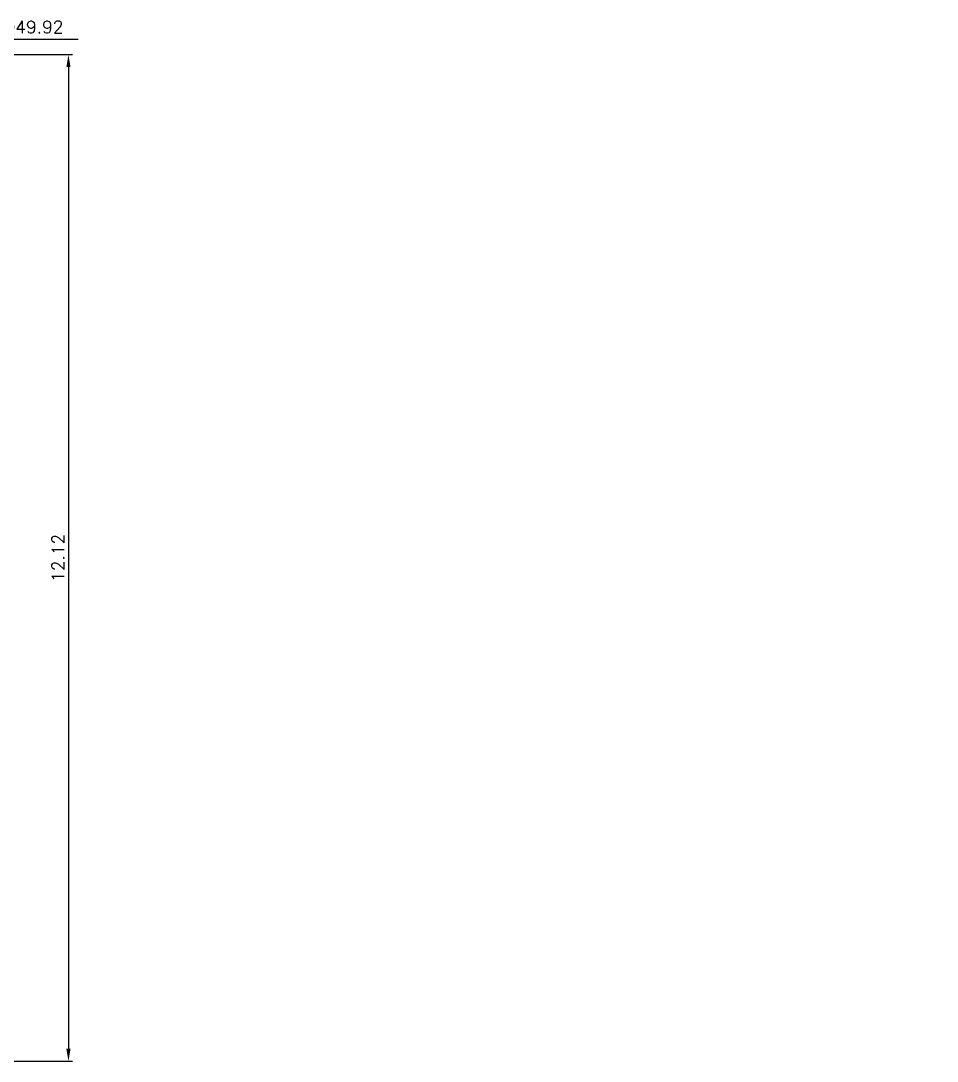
# Model space of a CAD drawing. Header units: metres. Extents: x 1080594 to 1081411, y 976871 to 977162.
# Drawn here: x 1081012.93 to 1081023.96, y 977062.79 to 977075.32 of the extents above; entities that cross this region are included whole.
import ezdxf

# ---------------------------------------------------------------- set-up
doc = ezdxf.new("R2010")
doc.units = ezdxf.units.M
doc.header["$LTSCALE"] = 25.4
for name, color, linetype, lineweight in [('COTA', 1, 'Continuous', 30), ('PLATINA', 54, 'Continuous', 30), ('TUNEL', 5, 'Continuous', 20)]:
    doc.layers.add(name, color=color, linetype=linetype, lineweight=lineweight)
doc.styles.add('romans', font='romans.shx')
doc.dimstyles.new('Copy 75', dxfattribs={"dimtxt": 0.15, "dimasz": 0.15, "dimexe": 0.05, "dimexo": 0.05, "dimgap": 0.05, "dimtad": 1, "dimzin": 0, "dimdsep": 46, "dimtxsty": 'romans', "dimcen": 0.002, "dimclrd": 1, "dimclre": 1, "dimclrt": 3, "dimadec": 4, "dimazin": 0, "dimtfac": 1, "dimtofl": 0, "dimtmove": 1, "dimatfit": 3, "dimfxl": 1, "dimtolj": 1, "dimtzin": 0, "dimarcsym": 1})

# ---------------------------------------------------------------- blocks, each defined once
blk = doc.blocks.new('*D742')
at = {"layer": 'Defpoints', "color": 0, "transparency": 16777216}
for p in [(1081012.133, 977074.91), (1081012.133, 977062.79), (1081013.503, 977062.79)]:
    blk.add_point(p, dxfattribs=at)
at = {"layer": 'TUNEL', "color": 1, "lineweight": -2, "transparency": 16777216}
for p, q in [((1081012.183, 977074.91), (1081013.553, 977074.91)), ((1081013.503, 977074.76), (1081013.503, 977062.94)), ((1081012.183, 977062.79), (1081013.553, 977062.79))]:
    blk.add_line(p, q, dxfattribs=at)
at = {"layer": 'TUNEL', "color": 1, "transparency": 16777216}
for points in [[(1081013.478, 977074.76), (1081013.528, 977074.76), (1081013.503, 977074.91)], [(1081013.478, 977062.94), (1081013.528, 977062.94), (1081013.503, 977062.79)]]:
    blk.add_solid(points, dxfattribs=at)
at = {"layer": 'TUNEL', "color": 3, "transparency": 16777216, "insert": (1081013.378, 977068.85), "char_height": 0.15, "attachment_point": 5, "rotation": 90, "style": 'romans'}
blk.add_mtext('\\A1;12.12', dxfattribs=at)

msp = doc.modelspace()

# ---------------------------------------------------------------- hatches: boundary and pattern name
at = {"layer": 'PLATINA', "transparency": 33554531}
h = msp.add_hatch(dxfattribs=at)
h.set_pattern_fill('ANGLE', color=252, angle=3.5538733)
h.set_pattern_definition([(3.5538733, (62969.6524, -65155.1705), (-0.43297937, 6.971567533), [5.08, -1.905]), (93.5538733, (62969.6524, -65155.1705), (-6.971567533, -0.43297937), [5.08, -1.905])])
h.paths.add_polyline_path([(1081015.476941, 977073.934938), (1081015.689574, 977073.692951), (1081015.964965, 977073.93494)])
h = msp.add_hatch(dxfattribs=at)
h.set_pattern_fill('ANGLE', color=252, angle=3.5538733)
h.set_pattern_definition([(3.5538733, (62970.2955, -65165.526), (-0.43297937, 6.971567533), [5.08, -1.905]), (93.5538733, (62970.2955, -65165.526), (-6.971567533, -0.43297937), [5.08, -1.905])])
h.paths.add_polyline_path([(1081015.476941, 977073.934938), (1081015.689574, 977073.692951), (1081015.964965, 977073.93494)])
h = msp.add_hatch(dxfattribs=at)
h.set_pattern_fill('ANGLE', color=252, angle=3.5538733)
h.set_pattern_definition([(3.5538733, (62971.6524, -65155.1705), (-0.43297937, 6.971567533), [5.08, -1.905]), (93.5538733, (62971.6524, -65155.1705), (-6.971567533, -0.43297937), [5.08, -1.905])])
h.paths.add_polyline_path([(1081017.476941, 977073.934938), (1081017.689574, 977073.692951), (1081017.964965, 977073.93494)])
h = msp.add_hatch(dxfattribs=at)
h.set_pattern_fill('ANGLE', color=252, angle=3.5538733)
h.set_pattern_definition([(3.5538733, (62972.2955, -65165.526), (-0.43297937, 6.971567533), [5.08, -1.905]), (93.5538733, (62972.2955, -65165.526), (-6.971567533, -0.43297937), [5.08, -1.905])])
h.paths.add_polyline_path([(1081017.476941, 977073.934938), (1081017.689574, 977073.692951), (1081017.964965, 977073.93494)])
h = msp.add_hatch(dxfattribs=at)
h.set_pattern_fill('ANGLE', color=252, angle=3.5538733)
h.set_pattern_definition([(3.5538733, (62973.6524, -65155.1705), (-0.43297937, 6.971567533), [5.08, -1.905]), (93.5538733, (62973.6524, -65155.1705), (-6.971567533, -0.43297937), [5.08, -1.905])])
h.paths.add_polyline_path([(1081019.476941, 977073.934938), (1081019.689574, 977073.692951), (1081019.964965, 977073.93494)])
h = msp.add_hatch(dxfattribs=at)
h.set_pattern_fill('ANGLE', color=252, angle=3.5538733)
h.set_pattern_definition([(3.5538733, (62974.2955, -65165.526), (-0.43297937, 6.971567533), [5.08, -1.905]), (93.5538733, (62974.2955, -65165.526), (-6.971567533, -0.43297937), [5.08, -1.905])])
h.paths.add_polyline_path([(1081019.476941, 977073.934938), (1081019.689574, 977073.692951), (1081019.964965, 977073.93494)])
h = msp.add_hatch(dxfattribs=at)
h.set_pattern_fill('ANGLE', color=252, angle=3.5538733)
h.set_pattern_definition([(3.5538733, (62975.6524, -65155.1705), (-0.43297937, 6.971567533), [5.08, -1.905]), (93.5538733, (62975.6524, -65155.1705), (-6.971567533, -0.43297937), [5.08, -1.905])])
h.paths.add_polyline_path([(1081021.476941, 977073.934938), (1081021.689574, 977073.692951), (1081021.964965, 977073.93494)])
h = msp.add_hatch(dxfattribs=at)
h.set_pattern_fill('ANGLE', color=252, angle=3.5538733)
h.set_pattern_definition([(3.5538733, (62976.2955, -65165.526), (-0.43297937, 6.971567533), [5.08, -1.905]), (93.5538733, (62976.2955, -65165.526), (-6.971567533, -0.43297937), [5.08, -1.905])])
h.paths.add_polyline_path([(1081021.476941, 977073.934938), (1081021.689574, 977073.692951), (1081021.964965, 977073.93494)])
h = msp.add_hatch(dxfattribs=at)
h.set_pattern_fill('ANGLE', color=252, angle=3.5538733)
h.set_pattern_definition([(3.5538733, (62977.6524, -65155.1705), (-0.43297937, 6.971567533), [5.08, -1.905]), (93.5538733, (62977.6524, -65155.1705), (-6.971567533, -0.43297937), [5.08, -1.905])])
h.paths.add_polyline_path([(1081023.476941, 977073.934938), (1081023.689574, 977073.692951), (1081023.964965, 977073.93494)])
at = {"layer": 'PLATINA', "transparency": 33554483}
h = msp.add_hatch(dxfattribs=at)
h.set_pattern_fill('ANGLE', color=252, angle=3.5538733)
h.set_pattern_definition([(3.5538733, (62978.2955, -65165.526), (-0.43297937, 6.971567533), [5.08, -1.905]), (93.5538733, (62978.2955, -65165.526), (-6.971567533, -0.43297937), [5.08, -1.905])])
h.paths.add_polyline_path([(1081023.476941, 977073.934938), (1081023.689574, 977073.692951), (1081023.964965, 977073.93494)])
at = {"layer": 'PLATINA', "transparency": 33554531}
h = msp.add_hatch(dxfattribs=at)
h.set_pattern_fill('ANGLE', color=252)
h.set_pattern_definition([(0, (322.7266, -45.281), (0, 6.985), [5.08, -1.905]), (90, (322.7266, -45.281), (-6.985, 4e-16), [5.08, -1.905])])
h.paths.add_polyline_path([(1081015.398094, 977073.473971), (1081015.185457, 977073.715962), (1081014.910014, 977073.47397)])
h = msp.add_hatch(dxfattribs=at)
h.set_pattern_fill('ANGLE', color=252)
h.set_pattern_definition([(0, (322.7266, -55.656), (0, 6.985), [5.08, -1.905]), (90, (322.7266, -55.656), (-6.985, 4e-16), [5.08, -1.905])])
h.paths.add_polyline_path([(1081015.398094, 977073.473971), (1081015.185457, 977073.715962), (1081014.910014, 977073.47397)])
h = msp.add_hatch(dxfattribs=at)
h.set_pattern_fill('ANGLE', color=252)
h.set_pattern_definition([(0, (324.7266, -45.281), (0, 6.985), [5.08, -1.905]), (90, (324.7266, -45.281), (-6.985, 4e-16), [5.08, -1.905])])
h.paths.add_polyline_path([(1081017.398094, 977073.473971), (1081017.185457, 977073.715962), (1081016.910014, 977073.47397)])
h = msp.add_hatch(dxfattribs=at)
h.set_pattern_fill('ANGLE', color=252)
h.set_pattern_definition([(0, (324.7266, -55.656), (0, 6.985), [5.08, -1.905]), (90, (324.7266, -55.656), (-6.985, 4e-16), [5.08, -1.905])])
h.paths.add_polyline_path([(1081017.398094, 977073.473971), (1081017.185457, 977073.715962), (1081016.910014, 977073.47397)])
h = msp.add_hatch(dxfattribs=at)
h.set_pattern_fill('ANGLE', color=252)
h.set_pattern_definition([(0, (326.7266, -45.281), (0, 6.985), [5.08, -1.905]), (90, (326.7266, -45.281), (-6.985, 4e-16), [5.08, -1.905])])
h.paths.add_polyline_path([(1081019.398094, 977073.473971), (1081019.185457, 977073.715962), (1081018.910014, 977073.47397)])
h = msp.add_hatch(dxfattribs=at)
h.set_pattern_fill('ANGLE', color=252)
h.set_pattern_definition([(0, (326.7266, -55.656), (0, 6.985), [5.08, -1.905]), (90, (326.7266, -55.656), (-6.985, 4e-16), [5.08, -1.905])])
h.paths.add_polyline_path([(1081019.398094, 977073.473971), (1081019.185457, 977073.715962), (1081018.910014, 977073.47397)])
h = msp.add_hatch(dxfattribs=at)
h.set_pattern_fill('ANGLE', color=252)
h.set_pattern_definition([(0, (328.7266, -45.281), (0, 6.985), [5.08, -1.905]), (90, (328.7266, -45.281), (-6.985, 4e-16), [5.08, -1.905])])
h.paths.add_polyline_path([(1081021.398094, 977073.473971), (1081021.185457, 977073.715962), (1081020.910014, 977073.47397)])
h = msp.add_hatch(dxfattribs=at)
h.set_pattern_fill('ANGLE', color=252)
h.set_pattern_definition([(0, (328.7266, -55.656), (0, 6.985), [5.08, -1.905]), (90, (328.7266, -55.656), (-6.985, 4e-16), [5.08, -1.905])])
h.paths.add_polyline_path([(1081021.398094, 977073.473971), (1081021.185457, 977073.715962), (1081020.910014, 977073.47397)])
h = msp.add_hatch(dxfattribs=at)
h.set_pattern_fill('ANGLE', color=252)
h.set_pattern_definition([(0, (330.7266, -45.281), (0, 6.985), [5.08, -1.905]), (90, (330.7266, -45.281), (-6.985, 4e-16), [5.08, -1.905])])
h.paths.add_polyline_path([(1081023.398094, 977073.473971), (1081023.185457, 977073.715962), (1081022.910014, 977073.47397)])
at = {"layer": 'PLATINA', "transparency": 33554483}
h = msp.add_hatch(dxfattribs=at)
h.set_pattern_fill('ANGLE', color=252)
h.set_pattern_definition([(0, (330.7266, -55.656), (0, 6.985), [5.08, -1.905]), (90, (330.7266, -55.656), (-6.985, 4e-16), [5.08, -1.905])])
h.paths.add_polyline_path([(1081023.398094, 977073.473971), (1081023.185457, 977073.715962), (1081022.910014, 977073.47397)])

# ---------------------------------------------------------------- linework, layer by layer
at = {"layer": 'COTA', "color": 2}
msp.add_lwpolyline([(1081012.164343, 977075.096509), (1081013.620545, 977075.096509)], dxfattribs=at)

# ---------------------------------------------------------------- texts
at = {"layer": 'COTA', "color": 3, "insert": (1081012.18257, 977075.317092), "char_height": 0.15, "attachment_point": 1, "style": 'romans'}
msp.add_mtext('C.E 1049.92', dxfattribs=at)

# ---------------------------------------------------------------- dimensions: what is measured, and where the dimension line sits
at = {"layer": 'TUNEL', "color": 40, "true_color": 0xf8d731}
dim = msp.add_linear_dim(base=(1081013.502713, 977062.790219), p1=(1081012.133073, 977074.910219), p2=(1081012.132887, 977062.790219), angle=90, dimstyle='Copy 75', dxfattribs=at)
dim.commit()
dim.dimension.update_dxf_attribs({"geometry": '*D742', "text_midpoint": (1081013.377713, 977068.850219)})

doc.saveas('drawing.dxf')
